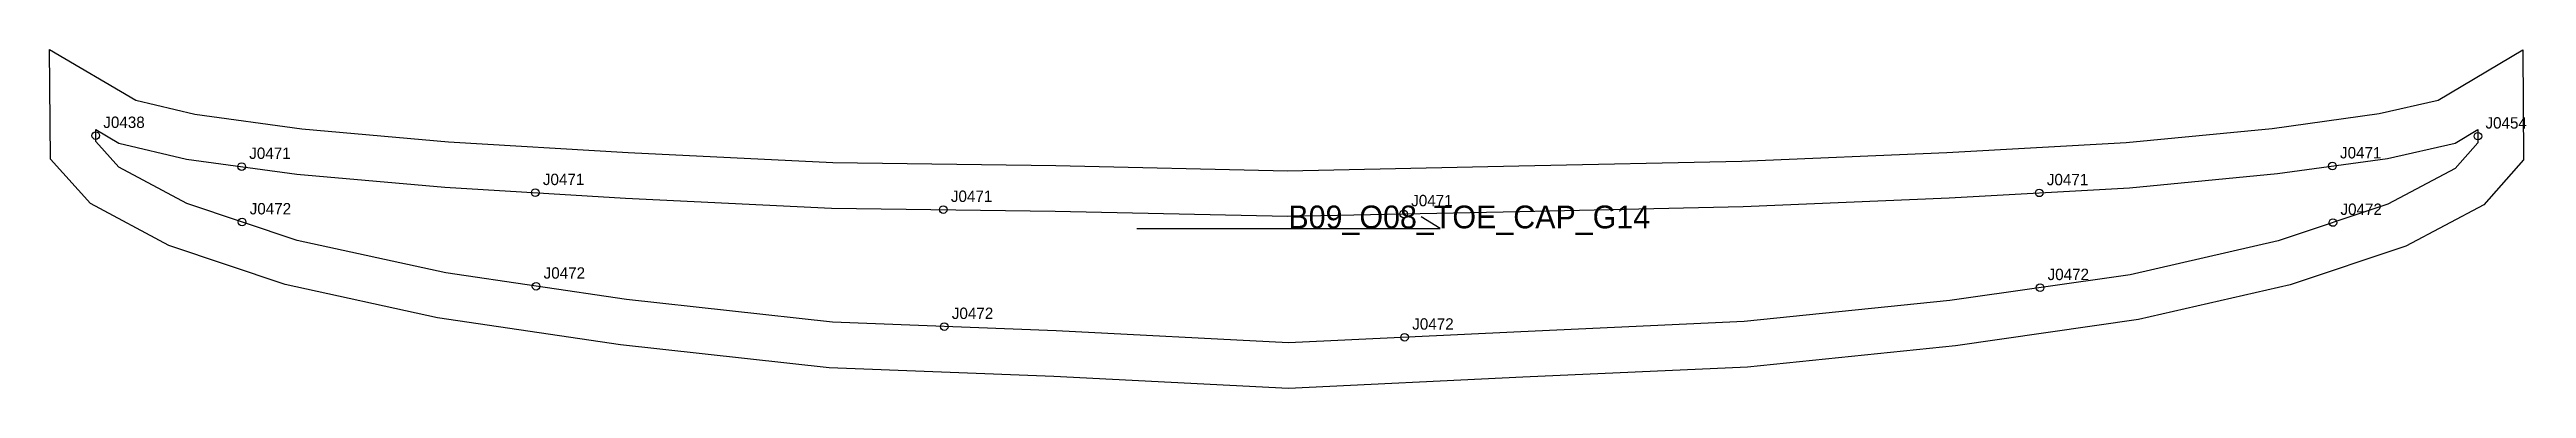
# Model space of a CAD drawing. Header units: millimetres. Extents: x -12 to 641, y -68 to 21.
import ezdxf

# ---------------------------------------------------------------- set-up
doc = ezdxf.new("R2010")
doc.units = ezdxf.units.MM
for name, color, linetype in [('CUT', 1, 'Continuous'), ('GRAIN', 3, 'Continuous'), ('LABEL', 7, 'Continuous'), ('NOTCH', 2, 'Continuous'), ('SEW', 5, 'Continuous')]:
    doc.layers.add(name, color=color, linetype=linetype)

msp = doc.modelspace()

# ---------------------------------------------------------------- linework, layer by layer
at = {"layer": 'CUT'}
msp.add_lwpolyline([(-12.17, 21.07), (10.57, 7.71), (26.16, 4.07), (54.39, 0.22), (93.04, -3.19), (140.44, -6.07), (194.5, -8.67), (253.3, -9.47), (314.4, -10.84), (375.42, -9.55), (434.22, -8.3), (488.32, -5.99), (535.6, -3.37), (574.15, 0.32), (602.4, 4.23), (617.91, 7.73), (640.24, 20.97), (640.47, -7.93), (630, -19.86), (609.38, -30.69), (578.94, -40.9), (538.88, -50.05), (490.59, -56.96), (435.73, -62.57), (376.49, -65.23), (314.64, -68.17), (252.8, -65.02), (193.49, -62.72), (138.47, -56.7), (90.17, -49.56), (50, -40.76), (19.32, -30.56), (-1.4, -19.51), (-11.94, -7.78), (-12.17, 21.07)], close=True, dxfattribs=at)
at = {"layer": 'GRAIN'}
for p, q in [((274.63, -26.01), (354.63, -26.01)), ((354.63, -26.01), (349.63, -23.01))]:
    msp.add_line(p, q, dxfattribs=at)
at = {"layer": 'NOTCH'}
for centre in [(0.01, -1.57), (628.42, -1.73), (38.51, -9.73), (590.05, -9.59), (115.97, -16.61), (512.71, -16.66), (38.63, -24.34), (223.6, -21.06), (345.03, -22.2), (590.17, -24.48), (116.17, -41.27), (512.91, -41.64), (223.85, -51.89), (345.3, -54.7)]:
    msp.add_circle(centre, 1, dxfattribs=at)
at = {"layer": 'SEW'}
msp.add_lwpolyline([(0, 0), (6.07, -3.56), (23.98, -7.75), (53.05, -11.7), (92.15, -15.16), (139.79, -18.05), (194.13, -20.66), (253.08, -21.47), (314.39, -22.84), (375.68, -21.55), (434.61, -20.29), (488.91, -17.98), (536.5, -15.34), (575.55, -11.6), (604.55, -7.58), (622.4, -3.56), (628.41, 0), (628.43, -3.45), (622.45, -10.27), (604.65, -19.62), (575.69, -29.34), (536.69, -38.24), (489.13, -45.04), (434.85, -50.59), (375.93, -53.24), (314.66, -56.15), (253.34, -53.03), (194.37, -50.75), (140, -44.79), (92.33, -37.75), (53.19, -29.18), (24.08, -19.5), (6.12, -9.92), (0.03, -3.14)], close=True, dxfattribs=at)

# ---------------------------------------------------------------- texts
at = {"layer": 'LABEL'}
for s, height, p in [('J0438', 3, (2.01, 0.43)), ('J0454', 3, (630.42, 0.27)), ('J0471', 3, (40.51, -7.73)), ('J0471', 3, (592.05, -7.59)), ('J0471', 3, (117.97, -14.61)), ('J0471', 3, (514.71, -14.66)), ('J0472', 3, (40.63, -22.34)), ('J0471', 3, (225.6, -19.06)), ('J0471', 3, (347.03, -20.2)), ('J0472', 3, (592.17, -22.48)), ('B09_O08_TOE_CAP_G14', 6, (314.63, -26.01)), ('J0472', 3, (118.17, -39.27)), ('J0472', 3, (514.91, -39.64)), ('J0472', 3, (225.85, -49.89)), ('J0472', 3, (347.3, -52.7))]:
    msp.add_text(s, height=height, dxfattribs=at).set_placement(p)

doc.saveas('drawing.dxf')
